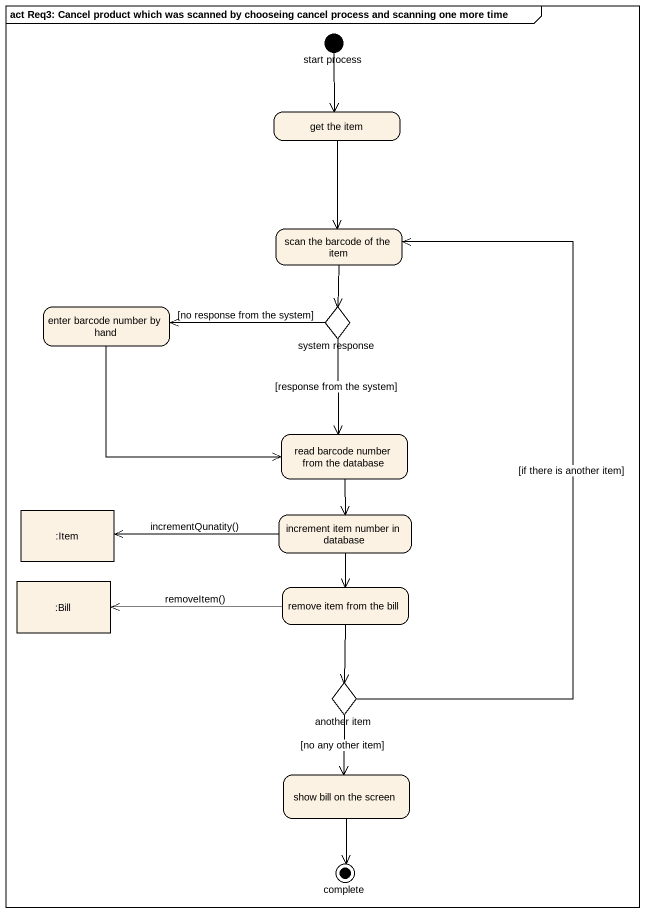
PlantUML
@startuml
mainframe act Req3: Cancel product which was scanned by chooseing cancel process and scanning one more time
hide empty description
state "start process" as start_process <<start>>
state "get the item" as get_the_item
state "scan the barcode of the item" as scan_the_barcode_of_the_item
state "enter barcode number by hand" as enter_barcode_number_by_hand
state "system response" as system_response <<choice>>
state "read barcode number from the database" as read_barcode_number_from
state ":Item" as Item <<object>>
state "increment item number in database" as increment_item_number_in
state ":Bill" as Bill <<object>>
state "remove item from the bill" as remove_item_from_the_bill
state "another item" as another_item <<choice>>
state "show bill on the screen" as show_bill_on_the_screen
state complete <<end>>
start_process --> get_the_item
get_the_item --> scan_the_barcode_of_the_item
scan_the_barcode_of_the_item --> system_response
enter_barcode_number_by_hand -right-> read_barcode_number_from
system_response -left-> enter_barcode_number_by_hand : [no response from the system]
system_response --> read_barcode_number_from : [response from the system]
read_barcode_number_from --> increment_item_number_in
increment_item_number_in -left-> Item : incrementQunatity()
increment_item_number_in --> remove_item_from_the_bill
remove_item_from_the_bill -left-> Bill : removeItem()
remove_item_from_the_bill --> another_item
another_item -up-> scan_the_barcode_of_the_item : [if there is another item]
another_item --> show_bill_on_the_screen : [no any other item]
show_bill_on_the_screen --> complete
@enduml
